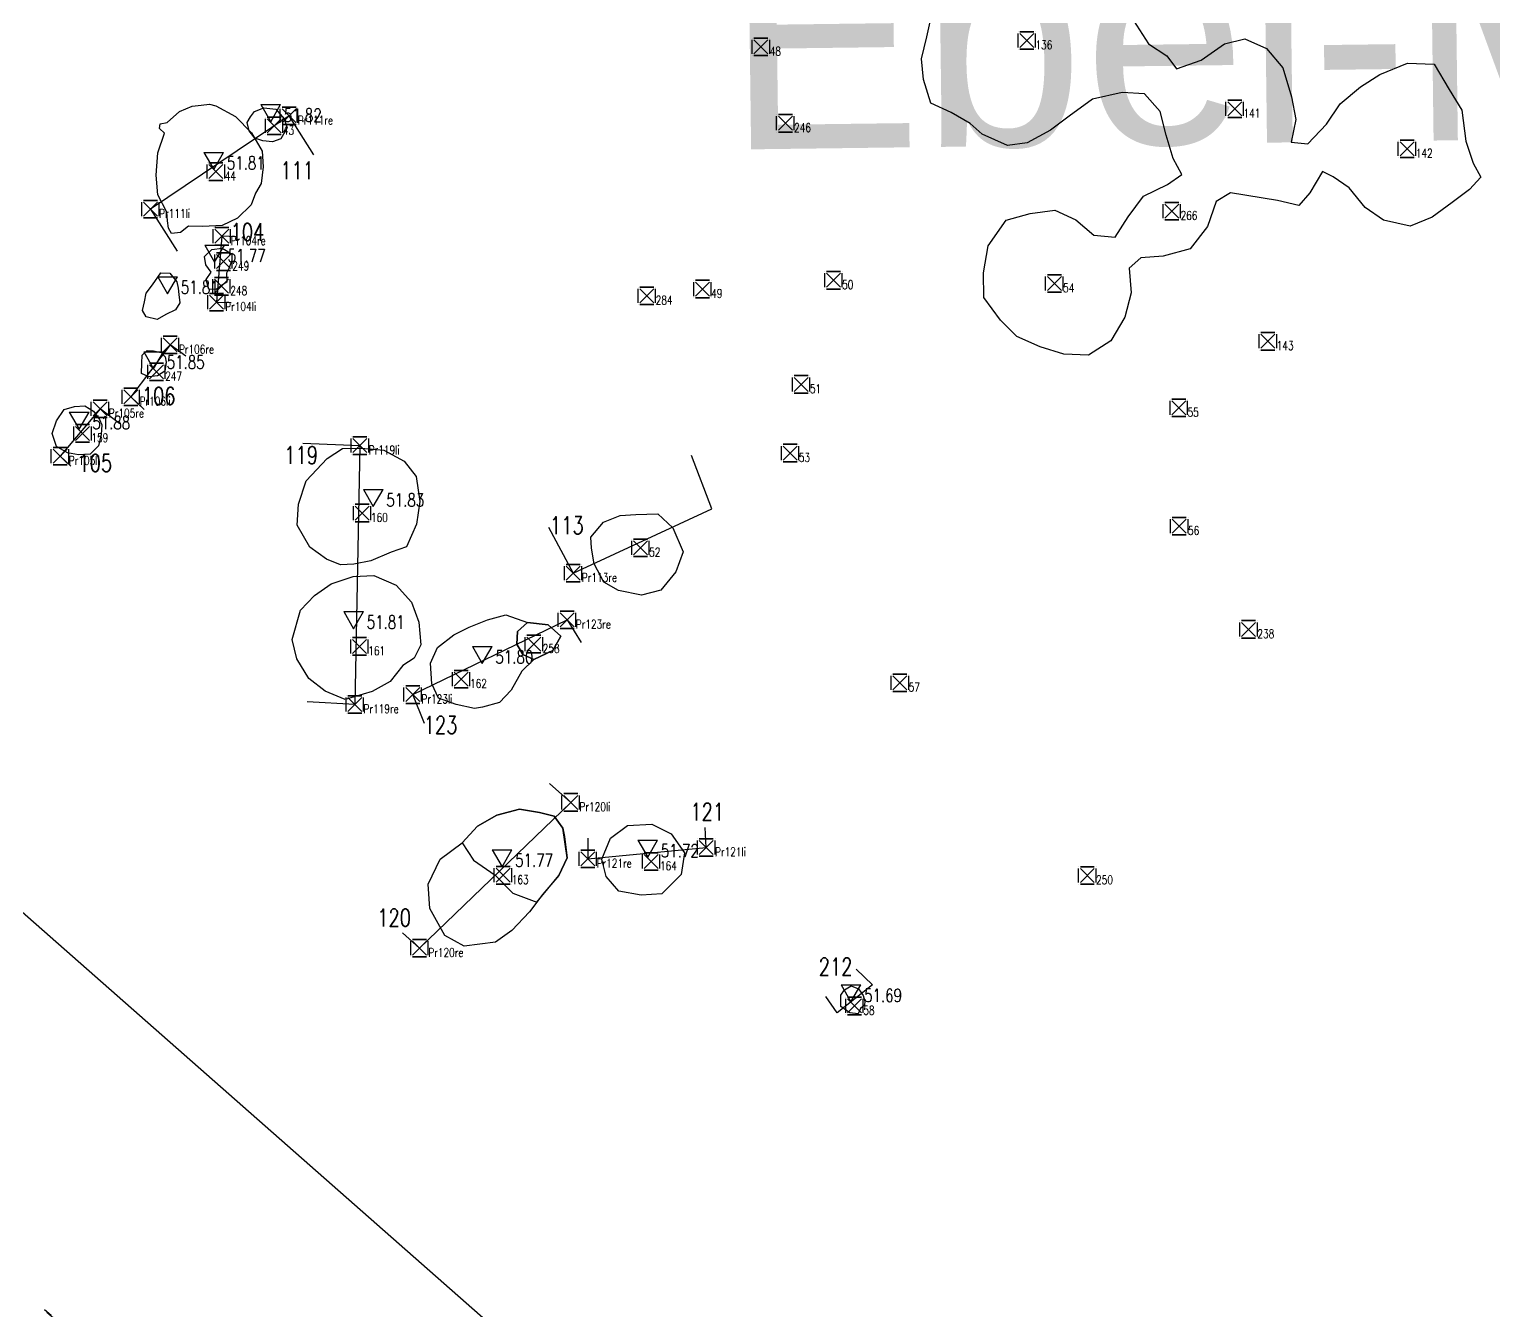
# Model space of a CAD drawing. Header units: metres. Extents: x 4462689 to 4462813, y 5793999 to 5794154.
# Drawn here: x 4462738.53 to 4462755.28, y 5794111.26 to 5794125.9 of the extents above; entities that cross this region are included whole.
import ezdxf

# ---------------------------------------------------------------- set-up
doc = ezdxf.new("R2010")
doc.units = ezdxf.units.M
doc.linetypes.add('STRICHPUNKT', pattern=[25.399999999999995, 12.7, -6.349999999999999, 0, -6.349999999999999])
doc.linetypes.add('STRICHPUNKTX2', pattern=[50.8, 25.4, -12.7, 0, -12.7])
for name, color, linetype in [('Befunde', 7, 'Continuous'), ('Flächengrenzen', 1, 'Continuous'), ('Gebäudehallen Ebel', 150, 'Continuous'), ('Grabungsgrenze', 102, 'STRICHPUNKTX2'), ('HÖHEN', 7, 'Continuous'), ('Koordinaten Befundmitte', 4, 'Continuous'), ('Parkplatz', 152, 'Continuous'), ('Profile', 5, 'Continuous'), ('Profile Passpunkte', 5, 'Continuous')]:
    doc.layers.add(name, color=color, linetype=linetype)
doc.layers.get('0').off()
doc.styles.add('ROMANS', font='ROMANS.shx', dxfattribs={"width": 0.75})

# ---------------------------------------------------------------- blocks, each defined once
blk = doc.blocks.new('HP_FERTIG_OBERKANTE')
for p, q in [((-0.075, 0.1299038105676658), (0.075, 0.1299038105676658)), ((-0.075, 0.1299038105676658), (0, 0)), ((0, 0), (0.075, 0.1299038105676658))]:
    blk.add_line(p, q)
at = {"style": 'ROMANS', "width": 0.75}
blk.add_attdef('HÖHE', (0.1, 0), '', height=0.1, dxfattribs=at)
blk = doc.blocks.new('CONTROL')
for p, q in [((-0.1, 0.1, 0.1), (-0.1, 0.1, -0.1)), ((-0.1, -0.08, -0.1), (-0.1, 0.08, -0.1)), ((-0.1, -0.08, 0.1), (-0.1, 0.08, 0.1)), ((0.08, 0.1, 0.1), (-0.08, 0.1, 0.1)), ((-0.08, 0.1, -0.1), (0.08, 0.1, -0.1)), ((0.08, -0.08, 0.08), (-0.08, 0.08, -0.08)), ((-0.08, -0.08, -0.08), (0.08, 0.08, 0.08)), ((-0.08, 0.08, 0.08), (0.08, -0.08, -0.08)), ((0.08, 0.08, -0.08), (-0.08, -0.08, 0.08)), ((0.1, 0.1, -0.1), (0.1, 0.1, 0.1)), ((0.1, -0.08, -0.1), (0.1, 0.08, -0.1)), ((0.1, -0.08, 0.1), (0.1, 0.08, 0.1)), ((-0.1, -0.1, 0.1), (-0.1, -0.1, -0.1)), ((0.08, -0.1, 0.1), (-0.08, -0.1, 0.1)), ((-0.08, -0.1, -0.1), (0.08, -0.1, -0.1)), ((0.1, -0.1, -0.1), (0.1, -0.1, 0.1))]:
    blk.add_line(p, q)
at = {"style": 'ROMANS', "width": 0.75}
blk.add_attdef('NUMMER', (0.1, -0.1), '', height=0.1, dxfattribs=at)

msp = doc.modelspace()

# ---------------------------------------------------------------- linework, layer by layer
at = {"layer": 'Befunde'}
for points, elevation in [([(4462744.300973014, 5794118.699765286), (4462744.175212165, 5794118.758185834), (4462744.10897445, 5794118.87677578), (4462744.115819181, 5794119.022683125), (4462744.227973014, 5794119.123765287)], 51.78304729101562), ([(4462743.482973014, 5794116.606765286), (4462743.610928491, 5794116.408323272), (4462743.86027757, 5794116.235254491), (4462744.061482395, 5794116.031597841), (4462744.337317261, 5794115.928291338)], 51.77304729101563)]:
    msp.add_lwpolyline(points, dxfattribs=dict(at, elevation=elevation))
for points, elevation in [([(4462744.227973014, 5794119.123765287), (4462744.115819181, 5794119.022683125), (4462744.10897445, 5794118.87677578), (4462744.175212165, 5794118.758185834), (4462744.300973014, 5794118.699765286), (4462744.517973014, 5794118.802765287), (4462744.611973014, 5794118.965765286), (4462744.464973014, 5794119.097765286)], 51.73604729101562), ([(4462744.337317261, 5794115.928291338), (4462744.587973014, 5794116.233765286), (4462744.681973013, 5794116.432765287), (4462744.634973013, 5794116.772765287), (4462744.534973014, 5794116.908765287), (4462744.365973015, 5794116.953765287), (4462744.136973014, 5794116.990765286), (4462743.879973014, 5794116.921765287), (4462743.655973015, 5794116.797765286), (4462743.482973014, 5794116.606765286), (4462743.610928491, 5794116.408323272), (4462743.86027757, 5794116.235254491), (4462744.061482395, 5794116.031597841), (4462744.337317261, 5794115.928291338)], 51.77304729101563)]:
    msp.add_lwpolyline(points, close=True, dxfattribs=dict(at, elevation=elevation))
msp.add_polyline3d([(4462751.156973014, 5794126.001765286, 53.02204729101562), (4462751.330973014, 5794125.737765287, 53.01904729101562), (4462751.540973014, 5794125.599765286, 53.01904729101562), (4462751.650973014, 5794125.449765287, 53.03304729101562), (4462751.930973014, 5794125.548765286, 53.02404729101562), (4462752.200973014, 5794125.737765287, 53.00704729101562), (4462752.432973013, 5794125.792765287, 53.01304729101563), (4462752.680973014, 5794125.681765287, 53.00004729101562), (4462752.864973015, 5794125.461765287, 52.98804729101562), (4462752.964973013, 5794125.129765286, 53.03404729101562), (4462753.014973014, 5794124.873765286, 53.02804729101563), (4462752.960973014, 5794124.613765287, 53.03604729101562), (4462753.153973014, 5794124.595765286, 53.04004729101563), (4462753.366973013, 5794124.819765285, 53.03604729101562), (4462753.522973014, 5794125.050765286, 53.03704729101562), (4462753.753973013, 5794125.245765286, 53.03004729101562), (4462753.976973013, 5794125.385765286, 53.05504729101563), (4462754.292973015, 5794125.514765286, 53.06004729101562), (4462754.594973013, 5794125.504765286, 53.07904729101561), (4462754.767973014, 5794125.213765287, 53.07904729101561), (4462754.912973013, 5794124.979765285, 53.05704729101562), (4462754.959973014, 5794124.622765287, 53.05704729101562), (4462755.042973014, 5794124.374765287, 53.04604729101562), (4462755.130973014, 5794124.214765286, 53.04804729101562), (4462754.999973014, 5794124.071765287, 53.05004729101562), (4462754.802973014, 5794123.922765286, 53.04404729101563), (4462754.572973014, 5794123.754765286, 53.04804729101562), (4462754.322973013, 5794123.652765287, 53.05104729101562), (4462754.017973014, 5794123.719765287, 53.06704729101562), (4462753.805973014, 5794123.865765286, 53.04604729101562), (4462753.622973013, 5794124.092765287, 53.04704729101562), (4462753.442973014, 5794124.217765287, 53.02704729101562), (4462753.318973014, 5794124.276765287, 53.02804729101563), (4462753.175973014, 5794124.035765287, 53.03104729101562), (4462753.048973014, 5794123.890765286, 53.03404729101562), (4462752.805973013, 5794123.947765286, 53.02704729101562), (4462752.266973014, 5794124.034765286, 53.03604729101562), (4462752.103973013, 5794123.934765285, 53.03904729101562), (4462752.005973014, 5794123.648765287, 53.05804729101563), (4462751.807973014, 5794123.394765286, 53.08504729101563), (4462751.498973013, 5794123.308765287, 53.09704729101562), (4462751.241973013, 5794123.291765287, 53.10004729101563), (4462751.110973014, 5794123.174765286, 53.10204729101562), (4462751.131973014, 5794122.890765286, 53.10404729101562), (4462751.059973014, 5794122.611765287, 53.10704729101562), (4462750.898973014, 5794122.341765286, 53.11004729101562), (4462750.644973014, 5794122.179765285, 53.10304729101563), (4462750.362973014, 5794122.190765286, 53.07804729101563), (4462750.091973013, 5794122.274765286, 53.09104729101562), (4462749.824973014, 5794122.393765286, 53.10804729101563), (4462749.637973014, 5794122.578765287, 53.08604729101562), (4462749.446973013, 5794122.836765287, 53.09804729101562), (4462749.441973014, 5794123.119765287, 53.10704729101562), (4462749.497973013, 5794123.428765287, 53.09304729101563), (4462749.702973014, 5794123.722765286, 53.10304729101563), (4462749.978973014, 5794123.798765286, 53.07804729101563), (4462750.257973014, 5794123.837765287, 53.06404729101561), (4462750.500973014, 5794123.723765286, 53.04504729101562), (4462750.705973014, 5794123.550765286, 53.05204729101562), (4462750.949973014, 5794123.525765286, 53.06704729101562), (4462751.096973014, 5794123.760765286, 53.05104729101562), (4462751.273973014, 5794123.996765287, 53.06304729101563), (4462751.547973014, 5794124.130765286, 53.04504729101562), (4462751.709973014, 5794124.242765287, 53.05304729101563), (4462751.613973014, 5794124.427765287, 53.03604729101562), (4462751.531973013, 5794124.691765286, 53.04504729101562), (4462751.462973015, 5794124.962765287, 53.02504729101563), (4462751.283973014, 5794125.166765286, 53.00804729101563), (4462751.027973014, 5794125.179765286, 53.00404729101562), (4462750.689973014, 5794125.105765285, 53.06204729101562), (4462750.421973014, 5794124.911765286, 53.07004729101563), (4462750.210973013, 5794124.750765287, 53.08104729101562), (4462749.941973013, 5794124.603765287, 53.09504729101562), (4462749.718973014, 5794124.573765287, 53.10304729101563), (4462749.429973014, 5794124.703765287, 53.10904729101562), (4462749.289973014, 5794124.825765286, 53.12404729101562), (4462749.072973013, 5794124.951765287, 53.12704729101562), (4462748.841973014, 5794125.057765286, 53.14704729101562), (4462748.756973014, 5794125.328765288, 53.13204729101562), (4462748.733973014, 5794125.564765286, 53.13104729101562), (4462748.794973014, 5794125.817765287, 53.12804729101562), (4462748.831973014, 5794125.988765286, 51.74204729101562)], dxfattribs=at)
for points in [[(4462741.117973013, 5794124.030765287, 51.74804729101563), (4462741.067973014, 5794123.897765286, 51.74104729101562), (4462740.914973013, 5794123.743765287, 51.74604729101562), (4462740.737973014, 5794123.658765287, 51.74404729101562), (4462740.515973014, 5794123.647765287, 51.74704729101563), (4462740.353973013, 5794123.651765287, 51.75904729101562), (4462740.260973014, 5794123.579765287, 51.76204729101563), (4462740.156973013, 5794123.568765287, 51.77004729101562), (4462740.122973014, 5794123.630765287, 51.77904729101562), (4462740.114973014, 5794123.714765285, 51.77804729101563), (4462740.103973013, 5794123.814765286, 51.76804729101562), (4462740.000973014, 5794124.010765286, 51.76304729101563), (4462739.982973014, 5794124.237765287, 51.75904729101562), (4462740.000973014, 5794124.491765287, 51.76004729101562), (4462740.079973015, 5794124.715765287, 51.76804729101562), (4462740.019973013, 5794124.770765286, 51.76804729101562), (4462740.028973014, 5794124.822765287, 51.76804729101562), (4462740.110973014, 5794124.836765287, 51.76604729101562), (4462740.250973014, 5794124.964765286, 51.76304729101563), (4462740.394973013, 5794125.024765286, 51.78604729101562), (4462740.498612901, 5794125.034243422, 51.78504729101562), (4462740.594973014, 5794125.046765286, 51.79404729101563), (4462740.594973014, 5794125.046765286, 51.79404729101563), (4462740.666973013, 5794125.028765287, 51.79404729101563), (4462740.889973013, 5794124.905765287, 51.78504729101562), (4462741.071973014, 5794124.719765286, 51.80104729101562), (4462741.196973014, 5794124.510765287, 51.78704729101562), (4462741.206973014, 5794124.331765287, 51.76604729101562), (4462741.182973013, 5794124.141765286, 51.75004729101562)], [(4462741.061973014, 5794124.901765287, 51.80404729101562), (4462741.105973015, 5794124.964765286, 51.80504729101563), (4462741.213973013, 5794125.006765287, 51.80404729101562), (4462741.349973013, 5794124.989765286, 51.80304729101563), (4462741.446973013, 5794124.879765286, 51.78904729101562), (4462741.479973014, 5794124.775765286, 51.79004729101563), (4462741.409973014, 5794124.650765286, 51.79204729101562), (4462741.313973013, 5794124.616765286, 51.77904729101562), (4462741.203973014, 5794124.628765286, 51.78904729101562), (4462741.111973014, 5794124.657765287, 51.79504729101562), (4462741.047973014, 5794124.740765287, 51.80104729101562), (4462741.023973014, 5794124.838765287, 51.79604729101562)], [(4462740.847973014, 5794123.334765286, 51.71904729101562), (4462740.848973013, 5794123.260765286, 51.73904729101562), (4462740.814973014, 5794123.168765287, 51.73504729101562), (4462740.785973014, 5794123.117765287, 51.74104729101562), (4462740.790973014, 5794123.011765286, 51.74104729101562), (4462740.742973013, 5794122.981765286, 51.74704729101563), (4462740.668973014, 5794122.927765287, 51.75204729101562), (4462740.586973014, 5794122.933765287, 51.76304729101563), (4462740.555973014, 5794123.043765287, 51.74604729101562), (4462740.612973013, 5794123.127765287, 51.74704729101563), (4462740.549973013, 5794123.212765287, 51.74704729101563), (4462740.537973013, 5794123.305765286, 51.75804729101563), (4462740.618973014, 5794123.387765287, 51.75204729101562), (4462740.739973014, 5794123.402765287, 51.73704729101562), (4462740.783973014, 5794123.376765286, 51.73604729101562)], [(4462740.252973015, 5794122.777765287, 51.79304729101563), (4462740.205973014, 5794122.697765287, 51.80704729101562), (4462740.093973013, 5794122.642765286, 51.82804729101563), (4462739.995973014, 5794122.584765286, 51.80404729101562), (4462739.867973014, 5794122.618765287, 51.81104729101562), (4462739.827973014, 5794122.690765285, 51.79904729101561), (4462739.848973013, 5794122.787765287, 51.79704729101562), (4462739.870973014, 5794122.887765287, 51.79504729101562), (4462739.941973014, 5794122.983765287, 51.80104729101562), (4462740.035973014, 5794123.118765287, 51.79004729101563), (4462740.139973013, 5794123.115765287, 51.77304729101563), (4462740.217973014, 5794123.016765285, 51.77904729101562), (4462740.234973014, 5794122.945765287, 51.78604729101562), (4462740.243973014, 5794122.871765287, 51.79604729101562)], [(4462740.095973014, 5794122.099765286, 51.81804729101562), (4462740.082973014, 5794121.994765287, 51.82504729101562), (4462739.999973014, 5794121.942765287, 51.81704729101562), (4462739.900973014, 5794121.931765285, 51.82504729101562), (4462739.814973014, 5794121.970765286, 51.83004729101562), (4462739.817973014, 5794122.085765287, 51.82804729101563), (4462739.823973014, 5794122.177765286, 51.81804729101562), (4462739.878973013, 5794122.230765285, 51.82104729101562), (4462739.952973014, 5794122.226765287, 51.82404729101563), (4462740.038973014, 5794122.208765287, 51.82704729101562), (4462740.086973014, 5794122.159765286, 51.82704729101562)], [(4462739.362973014, 5794121.380765286, 51.83304729101562), (4462739.355973014, 5794121.273765288, 51.84104729101562), (4462739.324973013, 5794121.142765286, 51.85404729101562), (4462739.229973014, 5794121.046765286, 51.83204729101563), (4462739.094973014, 5794121.040765286, 51.86704729101562), (4462738.968973013, 5794121.060765286, 51.86204729101562), (4462738.843973014, 5794121.135765286, 51.83604729101562), (4462738.795973014, 5794121.281765286, 51.84004729101562), (4462738.842973014, 5794121.429765286, 51.82504729101562), (4462738.930973014, 5794121.556765286, 51.83704729101562), (4462739.050973014, 5794121.592765286, 51.85504729101563), (4462739.167973015, 5794121.598765286, 51.85104729101562), (4462739.265973014, 5794121.537765287, 51.84004729101562), (4462739.333973013, 5794121.442765287, 51.84004729101562)], [(4462742.092973014, 5794119.781765287, 51.80004729101562), (4462741.930973014, 5794119.846765286, 51.81204729101562), (4462741.738973014, 5794119.985765287, 51.81304729101563), (4462741.595973014, 5794120.236765287, 51.82304729101563), (4462741.610973014, 5794120.476765287, 51.82004729101563), (4462741.696973013, 5794120.742765287, 51.80104729101562), (4462741.938973013, 5794120.997765287, 51.79404729101563), (4462742.113973014, 5794121.112765288, 51.77404729101562), (4462742.327973014, 5794121.114765287, 51.78504729101562), (4462742.587973014, 5794121.093765287, 51.78104729101562), (4462742.819973014, 5794120.967765286, 51.77904729101562), (4462742.957973015, 5794120.791765286, 51.79704729101562), (4462742.997973013, 5794120.507765286, 51.77404729101562), (4462742.959973014, 5794120.248765286, 51.76604729101562), (4462742.846973013, 5794119.988765287, 51.76704729101562), (4462742.670973014, 5794119.927765287, 51.78104729101562), (4462742.436973014, 5794119.828765287, 51.79004729101563), (4462742.241973014, 5794119.789765286, 51.79404729101563)], [(4462744.953973014, 5794120.099765286, 51.72004729101562), (4462745.099973013, 5794120.268765286, 51.76204729101563), (4462745.288973014, 5794120.346765286, 51.78504729101562), (4462745.468973014, 5794120.359765286, 51.78204729101562), (4462745.719973013, 5794120.364765286, 51.75304729101562), (4462745.891973013, 5794120.204765286, 51.76104729101562), (4462746.008973013, 5794119.931765286, 51.76104729101562), (4462745.923973013, 5794119.702765287, 51.76504729101562), (4462745.752973014, 5794119.491765286, 51.76904729101562), (4462745.532973014, 5794119.434765285, 51.74604729101562), (4462745.269973013, 5794119.488765288, 51.73304729101563), (4462745.103973013, 5794119.583765287, 51.72704729101562), (4462744.989973014, 5794119.793765287, 51.71904729101562), (4462744.961973014, 5794119.973765287, 51.71804729101562)], [(4462742.803973013, 5794118.631765286, 51.76504729101562), (4462742.657973014, 5794118.449765286, 51.80304729101563), (4462742.454973014, 5794118.335765286, 51.80804729101563), (4462742.143973013, 5794118.243765288, 51.80604729101562), (4462741.916973014, 5794118.339765287, 51.82804729101563), (4462741.727973014, 5794118.481765287, 51.81704729101562), (4462741.590973014, 5794118.708765287, 51.82204729101562), (4462741.539973014, 5794118.929765286, 51.83104729101562), (4462741.634973014, 5794119.262765287, 51.82604729101562), (4462741.793973013, 5794119.433765287, 51.83004729101562), (4462741.984973014, 5794119.566765287, 51.81304729101563), (4462742.235973014, 5794119.650765286, 51.79704729101562), (4462742.471973013, 5794119.661765287, 51.80504729101563), (4462742.727973014, 5794119.551765286, 51.80204729101562), (4462742.903973015, 5794119.357765286, 51.77704729101562), (4462742.985973014, 5794119.128765287, 51.77104729101562), (4462743.009973014, 5794118.868765287, 51.77104729101562), (4462742.931973013, 5794118.715765286, 51.76304729101563)], [(4462743.623973014, 5794118.139765286, 51.76304729101563), (4462743.413973013, 5794118.186765286, 51.75104729101562), (4462743.211973014, 5794118.257765286, 51.77704729101562), (4462743.134973014, 5794118.422765286, 51.77704729101562), (4462743.121973013, 5794118.660765287, 51.76204729101563), (4462743.198973014, 5794118.838765286, 51.77304729101563), (4462743.385973014, 5794118.981765286, 51.79004729101563), (4462743.563973013, 5794119.070765287, 51.78704729101562), (4462743.772973014, 5794119.153765287, 51.78304729101562), (4462743.981973014, 5794119.209765287, 51.77404729101562), (4462744.227973014, 5794119.123765287, 51.73604729101562), (4462744.464973014, 5794119.097765286, 51.73204729101563), (4462744.611973014, 5794118.965765286, 51.72304729101562), (4462744.517973014, 5794118.802765287, 51.74604729101562), (4462744.300973014, 5794118.699765286, 51.78304729101562), (4462744.165973014, 5794118.566765287, 51.77504729101563), (4462744.040973014, 5794118.349765287, 51.77304729101563), (4462743.907973013, 5794118.207765286, 51.75604729101562), (4462743.715973013, 5794118.154765286, 51.76504729101562)], [(4462744.653973014, 5794116.679765286, 51.74604729101562), (4462744.681973013, 5794116.432765287, 51.71204729101562), (4462744.587973014, 5794116.233765286, 51.72304729101562), (4462744.405973015, 5794116.017765286, 51.73604729101562), (4462744.250973014, 5794115.815765287, 51.72904729101562), (4462744.051973015, 5794115.602765287, 51.73504729101562), (4462743.863973014, 5794115.470765286, 51.73404729101562), (4462743.504973014, 5794115.425765286, 51.75904729101562), (4462743.285973014, 5794115.545765286, 51.73504729101562), (4462743.110973014, 5794115.854765285, 51.76404729101562), (4462743.094973014, 5794116.132765286, 51.78804729101563), (4462743.231973013, 5794116.419765287, 51.80204729101562), (4462743.482973014, 5794116.606765286, 51.77304729101563), (4462743.655973015, 5794116.797765286, 51.77004729101562), (4462743.879973014, 5794116.921765287, 51.79704729101562), (4462744.136973014, 5794116.990765286, 51.78704729101562), (4462744.365973015, 5794116.953765287, 51.76504729101562), (4462744.534973014, 5794116.908765287, 51.76204729101563), (4462744.634973013, 5794116.772765287, 51.74904729101562)], [(4462745.077973013, 5794116.420765286, 51.71604729101562), (4462745.178973014, 5794116.657765287, 51.71904729101562), (4462745.373973014, 5794116.802765286, 51.73104729101562), (4462745.649973014, 5794116.818765287, 51.71604729101562), (4462745.873973013, 5794116.709765286, 51.69804729101563), (4462746.024973013, 5794116.490765286, 51.69004729101562), (4462745.986973013, 5794116.243765286, 51.70504729101562), (4462745.766973013, 5794116.021765286, 51.71204729101562), (4462745.530973014, 5794116.007765286, 51.72104729101562), (4462745.271973013, 5794116.053765286, 51.68704729101563), (4462745.129973014, 5794116.221765286, 51.70704729101562)], [(4462748.010973013, 5794114.650765286, 51.66504729101562), (4462747.916973013, 5794114.662765287, 51.66704729101562), (4462747.811973014, 5794114.733765288, 51.68004729101562), (4462747.812973014, 5794114.864765287, 51.69204729101562), (4462747.852973014, 5794114.923765286, 51.68504729101563), (4462747.928973014, 5794114.969765286, 51.67204729101563), (4462748.015973014, 5794114.937765287, 51.68904729101562), (4462748.065973014, 5794114.859765286, 51.68004729101562), (4462748.087973015, 5794114.797765287, 51.68004729101562), (4462748.081973013, 5794114.750765286, 51.68004729101562), (4462748.035973014, 5794114.710765286, 51.67104729101562)]]:
    msp.add_polyline3d(points, close=True, dxfattribs=at)
at = {"layer": 'Flächengrenzen', "linetype": 'STRICHPUNKT', "ltscale": 0.125, "elevation": 52.20604729101562}
msp.add_lwpolyline([(4462726.946180135, 5794121.278952046), (4462753.060954274, 5794099.048217193), (4462781.134292995, 5794132.022746238), (4462754.987396325, 5794154.293146725)], close=True, dxfattribs=at)
at = {"layer": 'Flächengrenzen', "linetype": 'STRICHPUNKT', "ltscale": 0.125, "extrusion": (0.0052257869319254, 0.0159285599688569, 0.9998594761906598)}
for points, elevation in [([(-2434188.057340569, -6895576.564276193), (-2434189.662469127, -6895576.212089971), (-2434193.875100779, -6895574.381464728), (-2434192.187789481, -6895570.530456454), (-2434199.926229467, -6895566.270976843), (-2434206.38964229, -6895563.834613588), (-2434212.853055116, -6895561.398250333), (-2434223.517012133, -6895553.698790531), (-2434223.517012133, -6895553.698790531), (-2434226.672809316, -6895556.895610889), (-2434231.884430013, -6895570.452308188), (-2434238.603793206, -6895585.914816256), (-2434247.530232919, -6895606.078540496), (-2434207.542706095, -6895624.437306605), (-2434191.147118973, -6895584.348877421), (-2434188.057340569, -6895576.564276193)], 115666.1395318161), ([(-2434159.399127954, -6895597.33132785), (-2434155.444996381, -6895587.631916323), (-2434151.631965571, -6895571.17401735), (-2434179.972000374, -6895559.445580712), (-2434181.868468463, -6895569.509578762), (-2434184.049071919, -6895577.443742821), (-2434188.05734057, -6895576.564276193), (-2434191.147118974, -6895584.348877421), (-2434159.399127954, -6895597.33132785)], 115666.1395318162)]:
    msp.add_lwpolyline(points, close=True, dxfattribs=dict(at, elevation=elevation))
at = {"layer": 'Gebäudehallen Ebel'}
msp.add_polyline3d([(4462765.823438721, 5794072.305758204, 52.7632), (4462750.898061073, 5794085.371595781, 52.7054), (4462751.226592117, 5794085.714359392, 52.7291), (4462755.593608687, 5794087.264263672, 52.6731), (4462759.793537515, 5794092.019218993, 52.7299), (4462760.510450657, 5794096.395268486, 52.693), (4462730.019999318, 5794123.229877645, 52.6778), (4462756.234361377, 5794153.339187876, 52.6806)], dxfattribs=at)
msp.add_polyline3d([(4462765.823438721, 5794072.305758204, 52.7632), (4462750.898061073, 5794085.371595781, 52.7054), (4462751.226592117, 5794085.714359392, 52.7291), (4462755.593608687, 5794087.264263672, 52.6731), (4462759.793537515, 5794092.019218993, 52.7299), (4462760.510450657, 5794096.395268486, 52.693), (4462730.019999318, 5794123.229877645, 52.6778), (4462756.234361377, 5794153.339187876, 52.6806)], dxfattribs=at)
at = {"layer": 'Grabungsgrenze', "linetype": 'STRICHPUNKT', "ltscale": 0.25, "extrusion": (0.0052257869319254, 0.0159285599688569, 0.9998594761906598), "elevation": 115666.1395318162}
msp.add_lwpolyline([(-2434247.530232922, -6895606.078540501), (-2434207.542706097, -6895624.437306608), (-2434196.756586842, -6895628.77354196), (-2434187.945192682, -6895632.45740903), (-2434175.751821678, -6895637.447434158), (-2434172.079705773, -6895628.439071706), (-2434166.657151827, -6895615.136569126), (-2434159.389753434, -6895597.308332334), (-2434155.444996382, -6895587.631916328), (-2434151.631965572, -6895571.174017353), (-2434179.972000374, -6895559.445580714), (-2434181.868468463, -6895569.509578764), (-2434184.04907192, -6895577.443742825), (-2434188.05734057, -6895576.564276198), (-2434189.664223279, -6895576.211327697), (-2434193.874879119, -6895574.381561053), (-2434192.187789483, -6895570.530456458), (-2434199.926229467, -6895566.270976847), (-2434209.621348705, -6895562.616431964), (-2434212.853055117, -6895561.398250338), (-2434223.517012135, -6895553.698790537), (-2434226.672809318, -6895556.895610893), (-2434233.542612047, -6895574.268094346), (-2434238.603793207, -6895585.91481626)], close=True, dxfattribs=at)
at = {"layer": 'Profile'}
for points, elevation in [([(4462743.050590375, 5794117.96935307), (4462742.917105566, 5794118.299626179), (4462744.681162956, 5794119.153851865), (4462744.843393498, 5794118.89557627)], 51.79204729101562), ([(4462744.919905356, 5794116.659472333), (4462744.919905356, 5794116.421910086), (4462746.273682903, 5794116.551857581), (4462746.261042696, 5794116.779085834)], 51.71204729101562), ([(4462747.98702154, 5794115.162978856), (4462748.173418018, 5794114.983697075), (4462747.76884571, 5794114.661031876), (4462747.639342877, 5794114.85026651)], -0.0079527089843765)]:
    msp.add_lwpolyline(points, dxfattribs=dict(at, elevation=elevation))
for points in [[(4462741.787973014, 5794124.469765286, 51.81004729101562), (4462741.502973014, 5794124.913765286, 51.80104729101562), (4462739.917973014, 5794123.846765286, 51.77504729101563), (4462740.222973014, 5794123.368765286, 51.75604729101562)], [(4462740.901985318, 5794123.530872474, 51.74718568945472), (4462740.733973014, 5794123.537765286, 51.74804729101563), (4462740.672973015, 5794122.784765286, 51.78904729101562), (4462740.840257067, 5794122.780551582, 51.78356947568237)], [(4462740.321998164, 5794122.168632535, 51.83674816824496), (4462740.143973014, 5794122.296765286, 51.83504729101563), (4462739.693973014, 5794121.701765286, 51.84404729101562), (4462739.845725439, 5794121.556380096, 51.84192487947448)], [(4462739.566214759, 5794121.395671154, 51.83186463183131), (4462739.341973014, 5794121.565765285, 51.84304729101563), (4462738.883973013, 5794121.024765286, 51.83504729101563), (4462739.006473838, 5794120.911864838, 51.84387963887733)], [(4462741.660084499, 5794121.171712458, -0.0079527089843765), (4462742.313872462, 5794121.145002474, 51.82204729101562), (4462742.254644565, 5794118.187332117, 51.80204729101562), (4462741.710172232, 5794118.215142844, -0.0079527089843765)], [(4462744.470973014, 5794120.214765285, 51.77104729101562), (4462744.750973014, 5794119.687765286, 51.70104729101562), (4462746.338973014, 5794120.422765287, 51.74804729101563), (4462746.103973013, 5794121.031765286, 51.75604729101562)], [(4462744.480041932, 5794117.284893327, -0.0079527089843765), (4462744.723881079, 5794117.068434531, -0.0079527089843765), (4462742.995457754, 5794115.400900991, -0.0079527089843765), (4462742.798582486, 5794115.578598877, -0.0079527089843765)]]:
    msp.add_polyline3d(points, dxfattribs=at)

# ---------------------------------------------------------------- block references
at = {"layer": 'HÖHEN', "xscale": 1.5, "yscale": 1.5, "zscale": 1.5}
for p, values in [((4462741.292973015, 5794124.846765286, 51.81004729101562), {'HÖHE': '51.82'}), ((4462740.640973014, 5794124.300765286, 51.80404729101562), {'HÖHE': '51.81'}), ((4462740.650973015, 5794123.241765287, 51.76004729101562), {'HÖHE': '51.77'}), ((4462740.114973014, 5794122.879765287, 51.80504729101563), {'HÖHE': '51.81'}), ((4462739.953973014, 5794122.023765287, 51.84004729101562), {'HÖHE': '51.85'}), ((4462739.102973014, 5794121.332765286, 51.86904729101562), {'HÖHE': '51.88'}), ((4462742.464973014, 5794120.448765287, 51.82204729101562), {'HÖHE': '51.83'}), ((4462742.240973014, 5794119.052765287, 51.80004729101562), {'HÖHE': '51.81'}), ((4462743.711973014, 5794118.654765286, 51.79004729101563), {'HÖHE': '51.80'}), ((4462745.603973013, 5794116.440765286, 51.70804729101562), {'HÖHE': '51.72'}), ((4462743.937973014, 5794116.331765287, 51.76504729101562), {'HÖHE': '51.77'}), ((4462747.927973015, 5794114.786765286, 51.68004729101562), {'HÖHE': '51.69'})]:
    msp.add_blockref('HP_FERTIG_OBERKANTE', p, dxfattribs=at).add_auto_attribs(values)
at = {"layer": 'Koordinaten Befundmitte', "color": 210}
for p, values in [((4462746.898626673, 5794125.701684074, 51.7614), {'NUMMER': '48'}), ((4462749.938352573, 5794125.774879745, 51.75), {'NUMMER': '136'}), ((4462752.315811019, 5794124.993726711, 51.699), {'NUMMER': '141'}), ((4462747.17790899, 5794124.828626746, 51.79302699312869), {'NUMMER': '246'}), ((4462741.332811019, 5794124.798726711, 51.818), {'NUMMER': '43'}), ((4462754.286811017, 5794124.537726711, 51.728), {'NUMMER': '142'}), ((4462740.667210044, 5794124.276284289, 51.8146), {'NUMMER': '44'}), ((4462751.596872248, 5794123.824482094, 51.68199999999999), {'NUMMER': '266'}), ((4462740.754224013, 5794123.247939577, 51.76916503648977), {'NUMMER': '249'}), ((4462740.73138902, 5794122.966058451, 51.78451314558174), {'NUMMER': '248'}), ((4462747.727575582, 5794123.034438124, 51.79999999999999), {'NUMMER': '50'}), ((4462750.254013455, 5794122.997796551), {'NUMMER': '54'}), ((4462745.594634573, 5794122.85731915, 51.79999999999999), {'NUMMER': '284'}), ((4462746.229811018, 5794122.934630522, 51.80300000043279), {'NUMMER': '49'}), ((4462752.696239769, 5794122.33695994, 51.7355), {'NUMMER': '143'}), ((4462739.986680753, 5794121.988076694, 51.84694260573652), {'NUMMER': '247'}), ((4462747.35848411, 5794121.84500059, 51.75), {'NUMMER': '51'}), ((4462751.676811018, 5794121.576726711, 51.74100000000001), {'NUMMER': '55'}), ((4462739.142811018, 5794121.284726712, 51.87700000043278), {'NUMMER': '159'}), ((4462747.232092513, 5794121.059916327, 51.79), {'NUMMER': '53'}), ((4462742.339249324, 5794120.374816182, 51.82999999999999), {'NUMMER': '160'}), ((4462751.682577421, 5794120.224782274, 51.68851758532494), {'NUMMER': '56'}), ((4462745.520825201, 5794119.977611111, 51.7706), {'NUMMER': '52'}), ((4462752.475100747, 5794119.04545353, 51.6596985553325), {'NUMMER': '238'}), ((4462742.308720952, 5794118.850317292, 51.81), {'NUMMER': '161'}), ((4462744.303069128, 5794118.8774978, 51.79800000043279), {'NUMMER': '258'}), ((4462743.471807181, 5794118.475708502, 51.79800000043279), {'NUMMER': '162'}), ((4462748.487988434, 5794118.434630522, 51.77), {'NUMMER': '57'}), ((4462745.643811017, 5794116.392726711, 51.71600000043278), {'NUMMER': '164'}), ((4462743.949721576, 5794116.235074373, 51.77), {'NUMMER': '163'}), ((4462750.630811018, 5794116.231630522, 51.71500000043279), {'NUMMER': '250'}), ((4462747.969071581, 5794114.740910071, 51.69), {'NUMMER': '58'})]:
    msp.add_blockref('CONTROL', p, dxfattribs=at).add_auto_attribs(values)
at = {"layer": 'Profile Passpunkte', "color": 1}
for p, values in [((4462741.502973014, 5794124.913765286, 51.80104729101562), {'NUMMER': 'Pr111re'}), ((4462739.917973014, 5794123.846765286, 51.77504729101563), {'NUMMER': 'Pr111li'}), ((4462740.733973014, 5794123.537765286, 51.74804729101563), {'NUMMER': 'Pr104re'}), ((4462740.672973015, 5794122.784765286, 51.78904729101562), {'NUMMER': 'Pr104li'}), ((4462740.143973014, 5794122.296765286, 51.83504729101563), {'NUMMER': 'Pr106re'}), ((4462739.693973014, 5794121.701765286, 51.84404729101562), {'NUMMER': 'Pr106li'}), ((4462739.341973014, 5794121.565765285, 51.84304729101563), {'NUMMER': 'Pr105re'}), ((4462742.313872462, 5794121.145002474, 51.82204729101562), {'NUMMER': 'Pr119li'}), ((4462738.883973013, 5794121.024765286, 51.83504729101563), {'NUMMER': 'Pr105li'}), ((4462744.750973014, 5794119.687765286, 51.70104729101562), {'NUMMER': 'Pr113re'}), ((4462744.681162956, 5794119.153851865, 51.79204729101562), {'NUMMER': 'Pr123re'}), ((4462742.917105566, 5794118.299626179, 51.79204729101562), {'NUMMER': 'Pr123li'}), ((4462742.254644565, 5794118.187332117, 51.80204729101562), {'NUMMER': 'Pr119re'}), ((4462744.723881079, 5794117.068434531, -0.0079527089843765), {'NUMMER': 'Pr120li'}), ((4462746.273682903, 5794116.551857581, 51.71204729101562), {'NUMMER': 'Pr121li'}), ((4462744.919905356, 5794116.421910086, 51.71204729101562), {'NUMMER': 'Pr121re'}), ((4462742.995457754, 5794115.400900991, -0.0079527089843765), {'NUMMER': 'Pr120re'})]:
    msp.add_blockref('CONTROL', p, dxfattribs=at).add_auto_attribs(values)

# ---------------------------------------------------------------- texts
at = {"layer": 'Parkplatz', "insert": (4462746.480028557, 5794127.02725835, 54.4653), "char_height": 2.5, "attachment_point": 1, "rotation": 0.7383557219993733}
msp.add_mtext_dynamic_manual_height_columns('Ebel-Maschinenbau Gebäude', width=62.0072490945007, gutter_width=12.5, heights=[0], dxfattribs=at)
msp.add_mtext_dynamic_manual_height_columns('Ebel-Maschinenbau Gebäude', width=62.0072490945007, gutter_width=12.5, heights=[0], dxfattribs=at)
at = {"layer": 'Profile', "style": 'ROMANS', "width": 0.75}
for s, p in [('111', (4462741.402908606, 5794124.189666351, -0.0079527089843765)), ('104', (4462740.833936644, 5794123.486830803, -0.0079527089843765)), ('106', (4462739.81964776, 5794121.611378466, -0.0079527089843765)), ('119', (4462741.448058367, 5794120.93667953, -0.0079527089843765)), ('105', (4462739.094332452, 5794120.846396281, -0.0079527089843765)), ('113', (4462744.486196769, 5794120.134920462, -0.0079527089843765)), ('123', (4462743.042867152, 5794117.852816062, -0.0079527089843765)), ('121', (4462746.091937764, 5794116.860803073, -0.0079527089843765)), ('120', (4462742.510961834, 5794115.65114533, -0.0079527089843765)), ('212', (4462747.559608918, 5794115.090175433, -0.0079527089843765))]:
    msp.add_text(s, height=0.2, dxfattribs=at).set_placement(p)

doc.saveas('drawing.dxf')
